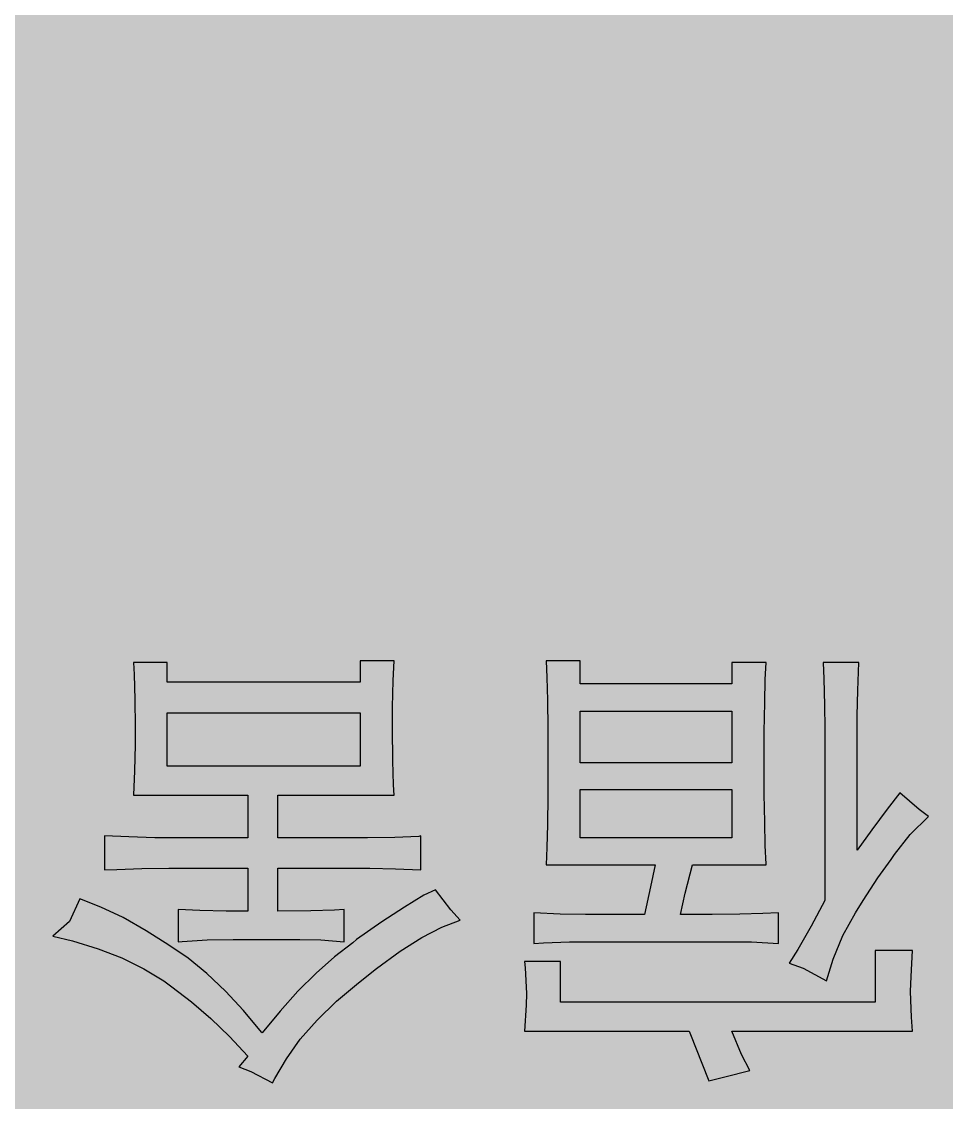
# Model space of a CAD drawing. Header units: millimetres. Extents: x -86361817 to -86131630, y 1129306426 to 1129405304.
# Drawn here: x -86359089.1 to -86358943.8, y 1129402911.2 to 1129403080.9 of the extents above; entities that cross this region are included whole.
import ezdxf

# ---------------------------------------------------------------- set-up
doc = ezdxf.new("R2010")
doc.units = ezdxf.units.MM
doc.header["$LTSCALE"] = 1000
doc.layers.add('EL-立面墙体线', color=2, linetype='Continuous')
doc.layers.add('E—立面造型线', color=3, linetype='Continuous')

msp = doc.modelspace()

# ---------------------------------------------------------------- hatches: boundary and pattern name
at = {"layer": 'EL-立面墙体线'}
h = msp.add_hatch(dxfattribs=at)
h.set_pattern_fill('C-WOOD5', color=250, scale=0.6)
h.set_pattern_definition([(83.103384, (-86827490.29, 1129341662.85), (359.999362, 1984.232332), [99.9347, -2898.10626]), (82.7621247, (-86827526.289, 1129341710.098), (359.9993664, 2976.34850126), [190.4924, -19811.2116]), (96.896616, (-86827382.29, 1129341766.79), (-359.99936, 1984.232333), [99.9347, -2898.10626]), (97.237875, (-86827346.289, 1129341710.098), (-2159.99616235, 16865.9748063), [190.4924, -19811.2116]), (90, (-86827478.84, 1129341761), (-359.99936, 2e-14), [667.38854, -324.7276]), (90, (-86827490.84, 1129341516.4), (-359.99936, 2e-14), [148.61146, -843.50466]), (89.5842002, (-86827461.146, 1129341516.399), (359.99941674, 48613.69219794), [944.8974, -48662.217]), (90, (-86827418.84, 1129341516.4), (-359.99936, 2e-14), []), (90, (-86827382.84, 1129341516.4), (-359.99936, 2e-14), [252.5554, -739.5607]), (90, (-86827346.84, 1129341516.4), (-359.99936, 2e-14), [192, -800.11614]), (90, (-86827310.84, 1129341516.4), (-359.99936, 2e-14), [274.4684, -717.64776]), (90.8427913, (-86827269.146, 1129341516.399), (-719.99871808, 48613.6922035), [349.64066, -73074.894]), (92.8072584, (-86827581.146, 1129341516.399), (-719.99870487, 14881.74245718), [350.0229, -36402.3798]), (95.7162282, (-86827534.86, 1129341516.399), (-1079.998082, 10913.2778382), [275.3824, -28639.7694]), (87.4662442, (-86827534.86, 1129341516.399), (359.99936553, 7936.92931944), [193.8884, -40522.6806]), (96.4693514, (-86827608.574, 1129342059.7), (-359.9993618, 2976.3484971), [76.0742, -15899.5122]), (83.5306486, (-86827265.718, 1129342059.7), (1439.9974483, 12897.5101621), [76.0742, -15899.5122]), (96.4693514, (-86827257.146, 1129341932.143), (-1439.9974483, 12897.5101621), [76.0742, -15899.5122]), (83.5306486, (-86827617.146, 1129341932.143), (359.9993618, 2976.3484971), [76.0742, -15899.5122]), (90, (-86827266.3, 1129342006.86), (-359.99936, 2e-14), [54.6142, -937.502]), (90, (-86827607.98, 1129342006.86), (-359.99936, 2e-14), [54.6142, -937.502]), (83.787357, (-86827274.29, 1129342461.27), (359.9993663, 2976.3485), [47.5227, -9932.2488]), (83.3238146, (-86827598.288, 1129342362.06), (359.99936425, 2976.34850094), [147.4551, -30818.1216]), (82.958106, (-86827562.2885, 1129342286.47), (5399.99043521, 43653.11136724), [223.7327, -46760.1366]), (82.5153262, (-86827526.2886, 1129342234.502), (1439.99745181, 10913.27781269), [276.36776, -57760.8618]), (83.103384, (-86827490.29, 1129341662.85), (359.999362, 1984.232332), [99.9347, -2898.10626]), (82.7621247, (-86827394.289, 1129342059.7), (2159.9961917, 16865.9748025), [95.2462, -19906.458]), (82.7621247, (-86827370.289, 1129342012.457), (2159.9961917, 16865.9748025), [190.4924, -19811.2116]), (82.4213806, (-86827329.146, 1129342059.7), (1439.99746135, 10913.27783844), [142.9798, -29882.7852]), (83.103384, (-86827598.29, 1129341866), (359.999362, 1984.232332), [142.76386, -2855.2771]), (83.103384, (-86827562.29, 1129341790.41), (359.999362, 1984.232332), [142.76386, -2855.2771]), (82.7621247, (-86827526.289, 1129341710.098), (359.9993664, 2976.34850126), [190.4924, -19811.2116]), (82.4213806, (-86827293.146, 1129342059.7), (1439.99746135, 10913.27783844), [142.9798, -29882.7852]), (98.497869, (-86827478.289, 1129342428.2), (-719.9987219, 4960.5808362), [81.2057, -16971.99]), (98.25847, (-86827454.29, 1129342461.27), (-359.999359, 1984.232334), [47.7387, -4964.82156]), (96.896616, (-86827581.15, 1129342059.7), (-359.99936, 1984.232333), [142.76386, -2855.2771]), (96.896616, (-86827545.15, 1129342059.7), (-359.99936, 1984.232333), [142.76386, -2855.2771]), (97.237875, (-86827502.289, 1129342012.457), (-359.9993613, 2976.3485019), [190.4924, -19811.2116]), (96.896616, (-86827382.29, 1129341766.79), (-359.99936, 1984.232333), [99.9347, -2898.10626]), (97.237875, (-86827346.289, 1129341710.098), (-2159.99616235, 16865.9748063), [190.4924, -19811.2116]), (97.5786193, (-86827310.289, 1129341790.412), (-1439.99744248, 10913.27784093), [142.9798, -29882.7852]), (97.5786193, (-86827274.289, 1129341866.002), (-2519.99552006, 18850.20714972), [142.9798, -29882.7852]), (90, (-86827382.84, 1129342154.23), (-359.99936, 2e-14), [354.2817, -637.83444]), (90, (-86827346.84, 1129342202.17), (-359.99936, 2e-14), [306.349, -685.7671]), (90, (-86827310.84, 1129342202.17), (-359.99936, 2e-14), [306.349, -685.7671]), (90, (-86827274.84, 1129342202.17), (-359.99936, 2e-14), [260.4657, -731.65044]), (90, (-86827598.84, 1129342202.17), (-359.99936, 2e-14), [161.50356, -830.6126]), (90, (-86827562.84, 1129342202.17), (-359.99936, 2e-14), [82.3338, -909.78234]), (90, (-86827526.84, 1129342202.17), (-359.99936, 2e-14), [34.23284, -957.8833]), (90, (-86827478.84, 1129341761), (-359.99936, 2e-14), [667.38854, -324.7276]), (90, (-86827394.84, 1129341864.95), (-359.99936, 2e-14), [193.2791, -798.83706]), (90, (-86827370.84, 1129341900.4), (-359.99936, 2e-14), [109.76716, -882.34896]), (90, (-86827328.44, 1129341931.7), (-359.99936, 2e-14), [129.6561, -862.46004]), (90, (-86827292.43, 1129342006.86), (-359.99936, 2e-14), [54.6142, -937.502]), (90, (-86827581.26, 1129342006.86), (-359.99936, 2e-14), [54.6142, -937.502]), (90, (-86827545.24, 1129341931.7), (-359.99936, 2e-14), [129.6561, -862.46004]), (90, (-86827502.84, 1129341900.4), (-359.99936, 2e-14), [109.76716, -882.34896])])
h.paths.add_polyline_path([(-86360613.67, 1129404857.51), (-86360613.67, 1129401907.51), (-86356683.67, 1129401907.51), (-86356683.67, 1129404857.51)])

# ---------------------------------------------------------------- linework, layer by layer
at = {"layer": 'E—立面造型线', "color": 1}
for points in [[(-86359066.2, 1129402977.16), (-86359066.2, 1129402980.24), (-86359071.52, 1129402980.24), (-86359071.41, 1129402978.38), (-86359071.31, 1129402974.44)], [(-86359066.2, 1129402977.16), (-86359066.2, 1129402980.24), (-86359071.52, 1129402980.24), (-86359071.41, 1129402978.38), (-86359071.31, 1129402974.44)], [(-86359030.83, 1129402973.22), (-86359030.72, 1129402977.42), (-86359030.56, 1129402980.51), (-86359035.88, 1129402980.51), (-86359035.88, 1129402977.16), (-86359066.2, 1129402977.16)], [(-86359030.83, 1129402973.22), (-86359030.72, 1129402977.42), (-86359030.56, 1129402980.51), (-86359035.88, 1129402980.51), (-86359035.88, 1129402977.16), (-86359066.2, 1129402977.16)], [(-86359001.36, 1129402976.89), (-86359001.36, 1129402980.51), (-86359006.68, 1129402980.51), (-86359006.57, 1129402977.9), (-86359006.46, 1129402974.34)], [(-86359001.36, 1129402976.89), (-86359001.36, 1129402980.51), (-86359006.68, 1129402980.51), (-86359006.57, 1129402977.9), (-86359006.46, 1129402974.34)], [(-86358972.36, 1129402973.96), (-86358972.31, 1129402977.58), (-86358972.15, 1129402980.24), (-86358977.52, 1129402980.24), (-86358977.52, 1129402976.89), (-86359001.36, 1129402976.89)], [(-86358972.36, 1129402973.96), (-86358972.31, 1129402977.58), (-86358972.15, 1129402980.24), (-86358977.52, 1129402980.24), (-86358977.52, 1129402976.89), (-86359001.36, 1129402976.89)], [(-86358957.84, 1129402950.77), (-86358957.84, 1129402969.87), (-86358957.84, 1129402971.94), (-86358957.74, 1129402975.88), (-86358957.58, 1129402980.24), (-86358963.16, 1129402980.24), (-86358963.06, 1129402977.69), (-86358962.95, 1129402973.54), (-86358962.9, 1129402969.87), (-86358962.9, 1129402942.9), (-86358965.08, 1129402938.86), (-86358967.15, 1129402935.19), (-86358968.53, 1129402933.06), (-86358966.3, 1129402932.26), (-86358962.63, 1129402930.24)], [(-86359071.31, 1129402974.44), (-86359071.25, 1129402970.13), (-86359071.25, 1129402967.32), (-86359071.36, 1129402963.22)], [(-86359071.31, 1129402974.44), (-86359071.25, 1129402970.13), (-86359071.25, 1129402967.32), (-86359071.36, 1129402963.22)], [(-86359048.81, 1129402952.74), (-86359048.81, 1129402959.44), (-86359030.56, 1129402959.44), (-86359030.67, 1129402961.04), (-86359030.77, 1129402964.82), (-86359030.83, 1129402969.87), (-86359030.83, 1129402973.22)], [(-86359048.81, 1129402952.74), (-86359048.81, 1129402959.44), (-86359030.56, 1129402959.44), (-86359030.67, 1129402961.04), (-86359030.77, 1129402964.82), (-86359030.83, 1129402969.87), (-86359030.83, 1129402973.22)], [(-86359006.46, 1129402974.34), (-86359006.41, 1129402969.87), (-86359006.41, 1129402964.5)], [(-86359006.46, 1129402974.34), (-86359006.41, 1129402969.87), (-86359006.41, 1129402964.5)], [(-86358972.31, 1129402951.52), (-86358972.36, 1129402955.19), (-86358972.42, 1129402959.6), (-86358972.47, 1129402964.82), (-86358972.42, 1129402969.34), (-86358972.36, 1129402973.96)], [(-86359066.2, 1129402963.96), (-86359066.2, 1129402972.37), (-86359035.88, 1129402972.37)], [(-86359066.2, 1129402963.96), (-86359066.2, 1129402972.37), (-86359035.88, 1129402972.37)], [(-86359035.88, 1129402972.37), (-86359035.88, 1129402963.96), (-86359066.2, 1129402963.96)], [(-86359035.88, 1129402972.37), (-86359035.88, 1129402963.96), (-86359066.2, 1129402963.96)], [(-86359001.36, 1129402964.5), (-86359001.36, 1129402972.63), (-86358977.52, 1129402972.63)], [(-86359001.36, 1129402964.5), (-86359001.36, 1129402972.63), (-86358977.52, 1129402972.63)], [(-86358977.52, 1129402972.63), (-86358977.52, 1129402964.5), (-86359001.36, 1129402964.5)], [(-86359006.41, 1129402964.5), (-86359006.41, 1129402959.28), (-86359006.46, 1129402954.81), (-86359006.57, 1129402951.2), (-86359006.68, 1129402948.48), (-86358989.55, 1129402948.48), (-86358990.29, 1129402945.03), (-86358991.25, 1129402940.66)], [(-86359071.36, 1129402963.22), (-86359071.52, 1129402959.44), (-86359053.54, 1129402959.44), (-86359053.54, 1129402952.74)], [(-86359071.36, 1129402963.22), (-86359071.52, 1129402959.44), (-86359053.54, 1129402959.44), (-86359053.54, 1129402952.74)], [(-86358977.52, 1129402960.29), (-86358977.52, 1129402952.74), (-86359001.36, 1129402952.74)], [(-86359001.36, 1129402952.74), (-86359001.36, 1129402960.29), (-86358977.52, 1129402960.29)], [(-86358951.99, 1129402950.08), (-86358949.49, 1129402953.22), (-86358946.62, 1129402956.09), (-86358948.11, 1129402957.16), (-86358951.14, 1129402959.76), (-86358953.11, 1129402957.21), (-86358955.56, 1129402953.96), (-86358957.84, 1129402950.77)], [(-86359065.93, 1129402952.74), (-86359068.17, 1129402952.74), (-86359072.26, 1129402952.85), (-86359076.04, 1129402953.01), (-86359076.04, 1129402947.69)], [(-86359053.54, 1129402952.74), (-86359065.93, 1129402952.74)], [(-86359026.36, 1129402947.69), (-86359026.36, 1129402953.01), (-86359026.68, 1129402952.95), (-86359030.45, 1129402952.79), (-86359034.76, 1129402952.74), (-86359048.81, 1129402952.74)], [(-86358985.61, 1129402940.66), (-86358984.87, 1129402944.02), (-86358983.7, 1129402948.48), (-86358972.15, 1129402948.48), (-86358972.15, 1129402948.59), (-86358972.31, 1129402951.52)], [(-86358962.63, 1129402930.24), (-86358961.62, 1129402933.64), (-86358960.08, 1129402937.37), (-86358958.11, 1129402940.93), (-86358956.88, 1129402942.9), (-86358954.6, 1129402946.41), (-86358952.52, 1129402949.34), (-86358951.99, 1129402950.08)], [(-86359076.04, 1129402947.69), (-86359074.13, 1129402947.74), (-86359070.19, 1129402947.9), (-86359065.93, 1129402947.95), (-86359053.54, 1129402947.95)], [(-86359053.54, 1129402947.95), (-86359053.54, 1129402941.2)], [(-86359053.54, 1129402947.95), (-86359053.54, 1129402941.2)], [(-86359048.81, 1129402947.95), (-86359034.76, 1129402947.95)], [(-86359048.81, 1129402941.2), (-86359048.81, 1129402947.95)], [(-86359048.81, 1129402941.2), (-86359048.81, 1129402947.95)], [(-86359034.76, 1129402947.95), (-86359034.39, 1129402947.95), (-86359030.35, 1129402947.85), (-86359026.36, 1129402947.69)], [(-86359049.66, 1129402914.23), (-86359049.28, 1129402914.92), (-86359047.48, 1129402918), (-86359045.3, 1129402921.09), (-86359042.64, 1129402924.07), (-86359039.6, 1129402927.05), (-86359036.15, 1129402929.97), (-86359033.33, 1129402932.21), (-86359029.6, 1129402934.92), (-86359026.2, 1129402937.05), (-86359023.06, 1129402938.7), (-86359020.19, 1129402939.81), (-86359021.68, 1129402941.41), (-86359024.07, 1129402944.55), (-86359025.88, 1129402943.7), (-86359028.96, 1129402941.84), (-86359032.48, 1129402939.55), (-86359036.46, 1129402936.73), (-86359037.05, 1129402936.25), (-86359039.92, 1129402934.02), (-86359042.79, 1129402931.46), (-86359045.67, 1129402928.64), (-86359048.49, 1129402925.5), (-86359051.31, 1129402922.1)], [(-86359051.31, 1129402922.1), (-86359051.41, 1129402922.21), (-86359054.23, 1129402925.61), (-86359057.05, 1129402928.64), (-86359059.98, 1129402931.41), (-86359062.9, 1129402933.8), (-86359065.93, 1129402935.88), (-86359069.5, 1129402938.11), (-86359073.12, 1129402940.19), (-86359076.63, 1129402941.84), (-86359079.92, 1129402943.16), (-86359081.57, 1129402939.6), (-86359084.18, 1129402937.26), (-86359081.1, 1129402936.52), (-86359077.05, 1129402935.29), (-86359073.33, 1129402933.86), (-86359069.87, 1129402932.15), (-86359066.73, 1129402930.24), (-86359065.46, 1129402929.33), (-86359062.37, 1129402926.94), (-86359059.34, 1129402924.33), (-86359056.41, 1129402921.51)], [(-86359051.31, 1129402922.1), (-86359051.41, 1129402922.21), (-86359054.23, 1129402925.61), (-86359057.05, 1129402928.64), (-86359059.98, 1129402931.41), (-86359062.9, 1129402933.8), (-86359065.93, 1129402935.88), (-86359069.5, 1129402938.11), (-86359073.12, 1129402940.19), (-86359076.63, 1129402941.84), (-86359079.92, 1129402943.16), (-86359081.57, 1129402939.6), (-86359084.18, 1129402937.26), (-86359081.1, 1129402936.52), (-86359077.05, 1129402935.29), (-86359073.33, 1129402933.86), (-86359069.87, 1129402932.15), (-86359066.73, 1129402930.24), (-86359065.46, 1129402929.33), (-86359062.37, 1129402926.94), (-86359059.34, 1129402924.33), (-86359056.41, 1129402921.51)], [(-86359053.54, 1129402941.2), (-86359056.94, 1129402941.2), (-86359061.09, 1129402941.3), (-86359064.5, 1129402941.46), (-86359064.5, 1129402936.41)], [(-86359038.43, 1129402936.41), (-86359038.43, 1129402941.46), (-86359039.92, 1129402941.36), (-86359043.65, 1129402941.25), (-86359048.81, 1129402941.2)], [(-86358999.12, 1129402940.66), (-86359000.5, 1129402940.66), (-86359004.49, 1129402940.72), (-86359008.64, 1129402940.93), (-86359008.64, 1129402936.14)], [(-86358991.25, 1129402940.66), (-86358999.12, 1129402940.66)], [(-86358970.18, 1129402936.14), (-86358970.18, 1129402940.93), (-86358972.63, 1129402940.82), (-86358976.25, 1129402940.72), (-86358980.61, 1129402940.66), (-86358985.61, 1129402940.66)], [(-86359064.5, 1129402936.41), (-86359063.86, 1129402936.46), (-86359059.92, 1129402936.68), (-86359055.83, 1129402936.73), (-86359045.4, 1129402936.73)], [(-86359045.4, 1129402936.73), (-86359042.1, 1129402936.68), (-86359038.43, 1129402936.41)], [(-86359008.64, 1129402936.14), (-86359007.1, 1129402936.25), (-86359003, 1129402936.36), (-86358999.12, 1129402936.41), (-86358979.44, 1129402936.41)], [(-86358979.44, 1129402936.41), (-86358978.32, 1129402936.41), (-86358974.44, 1129402936.36), (-86358970.18, 1129402936.14)], [(-86358981.14, 1129402914.55), (-86358978.64, 1129402915.18), (-86358974.71, 1129402916.2), (-86358975.98, 1129402918.7), (-86358977.52, 1129402922.37), (-86358949.17, 1129402922.37), (-86358949.33, 1129402924.55), (-86358949.44, 1129402928.59), (-86358949.38, 1129402930.93), (-86358949.17, 1129402935.03), (-86358955.02, 1129402935.03), (-86358955.02, 1129402926.89), (-86359004.44, 1129402926.89)], [(-86359004.44, 1129402926.89), (-86359004.44, 1129402933.32), (-86359010.08, 1129402933.32), (-86359009.97, 1129402932.31), (-86359009.76, 1129402928.27), (-86359009.81, 1129402926.46)], [(-86359004.44, 1129402926.89), (-86359004.44, 1129402933.32), (-86359010.08, 1129402933.32), (-86359009.97, 1129402932.31), (-86359009.76, 1129402928.27), (-86359009.81, 1129402926.46)], [(-86359009.81, 1129402926.46), (-86359010.08, 1129402922.37), (-86358984.23, 1129402922.37), (-86358984.01, 1129402921.83), (-86358982.26, 1129402917.31), (-86358981.14, 1129402914.55)], [(-86359056.41, 1129402921.51), (-86359053.54, 1129402918.43), (-86359054.98, 1129402916.78), (-86359053.06, 1129402916.04), (-86359049.66, 1129402914.23)]]:
    msp.add_lwpolyline(points, dxfattribs=at)

doc.saveas('drawing.dxf')
